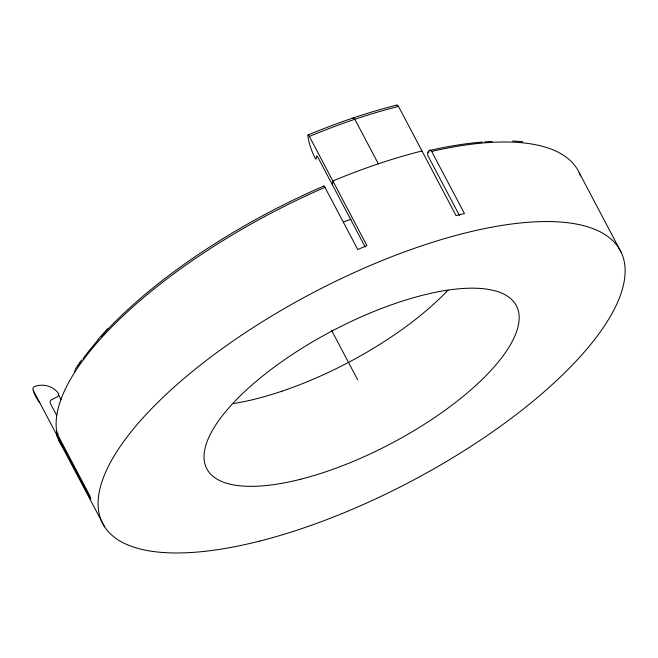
<?xml version="1.0" encoding="UTF-8"?>
<svg xmlns="http://www.w3.org/2000/svg" width="658" height="658" viewBox="0 0 658 658"><rect width="100%" height="100%" fill="white"/><g stroke="black" fill="none" stroke-linecap="round" stroke-linejoin="round"><path stroke-width="0.99" d="M332.413 184.824L332.858 180.983A292.604 106.292 -27.8 0 1 421.984 150.962M281.657 391.683L281.854 391.222M75.283 369.163L81.518 360.074M459.564 215.709L428.218 156.267A3.019 1.653 77 0 1 428.062 152.162L429.222 150.55A3.019 1.653 77 0 1 431.689 151.43A292.604 106.292 -27.8 0 1 580.545 175.867M98.1 339.339L108.101 328.441M58.48 433.902L56.687 434.798A292.604 106.292 -27.8 0 0 62.099 445.91M308.002 134.98C336.748 123.038 366.243 112.789 396.445 105.198M428.062 152.162L429.09 151.932M512.705 140.952L522.797 141.75M431.689 151.43L464.458 213.579A292.604 106.292 -27.8 0 0 456.06 215.602L398.501 106.423A3.019 1.571 76 0 0 396.058 105.625M378.334 163.826L354.851 119.279A3.019 1.143 71.4 0 0 352.836 118.53M365.215 247.038L317.995 157.476A3.019 0.683 67.4 0 0 316.531 156.267L316.243 158.726A3.019 0.683 67.4 0 1 314.565 157.089A21.114 4.762 67.4 0 1 307.911 135.482A3.019 0.683 67.4 0 1 309.375 136.436L366.942 245.615A292.604 106.292 -27.8 0 0 357.746 249.522L324.978 187.365A3.019 0.584 66.6 0 0 323.613 186.124M331.607 330.382L357.664 379.806M56.67 415.404L50.362 403.444A3.019 2.805 -16.9 0 1 51.743 399.62L56.917 397.062A3.019 2.805 -16.9 0 0 58.044 392.842A21.114 19.625 -16.9 0 0 35.055 386.246A3.019 2.805 -16.9 0 0 33.204 390.252A292.604 106.292 -27.8 0 0 39.76 402.918M56.925 431.459A3.019 2.796 -11.7 0 0 57.057 433.597L89.825 495.745A292.604 106.292 -27.8 0 0 90.763 499.43L33.204 390.252M58.957 440.58L104.589 526.819M579.196 172.659L621.349 252.656M58.875 395.261L61.071 399.834M343.78 221.886A180.991 65.742 -27.8 0 1 351.01 219.279M448.049 290.137A177.973 64.648 -27.8 0 1 233.532 403.568M74.379 371.663A289.471 105.148 -27.8 0 1 75.3 370.191M78.187 365.733A289.471 105.148 -27.8 0 1 80.745 361.974M82.9 358.947A289.471 105.148 -27.8 0 1 98.281 339.709M101.274 336.328A289.471 105.148 -27.8 0 1 323.613 186.148M429.164 150.616A289.471 105.148 -27.8 0 1 482.306 142.062M484.823 141.881A289.471 105.148 -27.8 0 1 492.209 141.47M57.057 433.597A292.604 106.292 -27.8 0 1 324.978 187.365M446.593 291.782A21.114 8.628 52.2 0 1 446.313 290.614M309.375 136.436A292.604 106.292 -27.8 0 1 398.501 106.423M300.78 479.205A174.954 63.555 -27.8 0 0 517.895 309.293A174.954 63.555 -27.8 0 0 266.112 373.283A174.954 63.555 -27.8 0 0 300.78 479.205M259.885 541.032A292.604 106.292 -27.8 0 0 622.994 256.867A292.604 106.292 -27.8 0 0 201.907 363.882A292.604 106.292 -27.8 0 0 259.885 541.032"/></g></svg>
